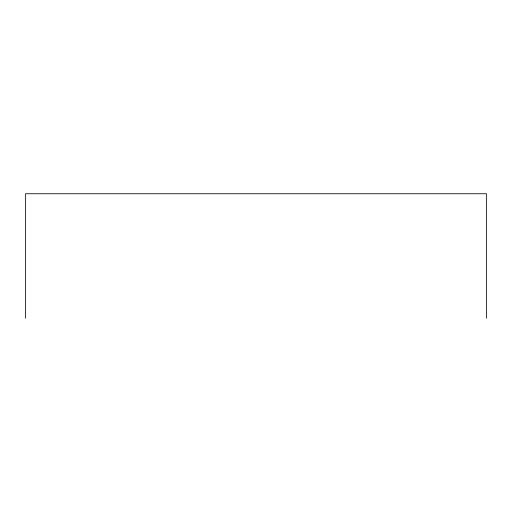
<?xml version="1.0" encoding="UTF-8"?>
<svg xmlns="http://www.w3.org/2000/svg" width="512" height="512" viewBox="0 0 512 512"><rect width="100%" height="100%" fill="white"/><g stroke="black" fill="none" stroke-linecap="round" stroke-linejoin="round"><path stroke-width="0.77" d="M486.4 318.259L486.4 193.741L25.6 193.741L25.6 318.259"/></g></svg>
